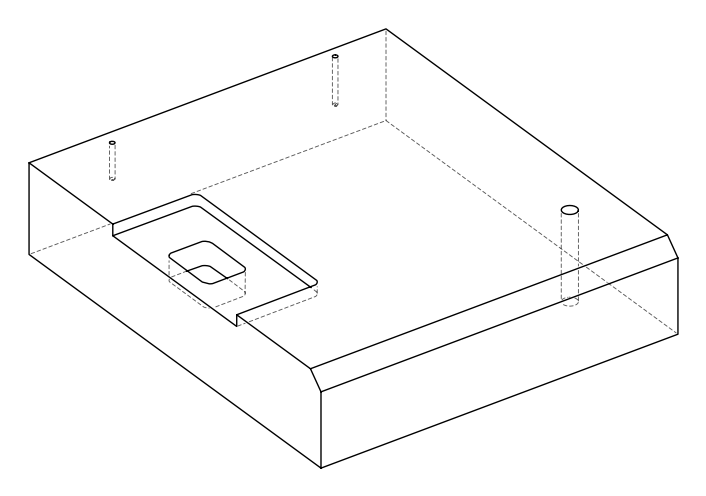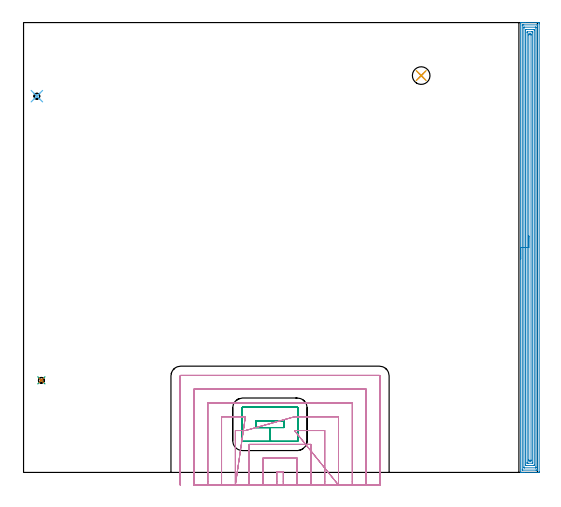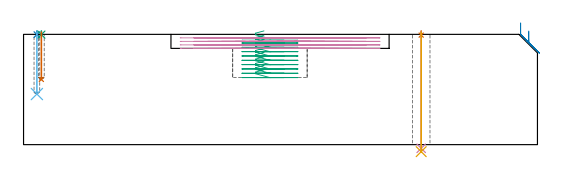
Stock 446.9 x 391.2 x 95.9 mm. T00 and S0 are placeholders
(PLAN: 10 operations, 5 tool changes, 48.4 min)
(1 SPOT_DRILL | STEP1HOLE | NXT0321_9005460120000 | 0.03 min | 4 mm3)
(2 SPOT_DRILL_1 | STEP1POCKET | NXT0321_9005460120000 | 0.03 min | 0 mm3)
(3 SPOT_DRILL_2 | STEP1POCKET_1 | NXT0321_9005460120000 | 0.03 min | 0 mm3)
(4 DRILL_THROUGH_HOLE_INTO_CENTER | STEP1HOLE | NXT0301_065 | 0.41 min | 6720 mm3)
(5 DRILL_TO_ENLARGE_THROUGH_HOLE | STEP1HOLE | UGT0301_283 | 0.42 min | 10864 mm3)
(6 DRILL_BLIND_HOLE_INTO_CENTER | STEP1POCKET | UGT0301_445 | 0.22 min | 980 mm3)
(7 DRILL_BLIND_HOLE_INTO_CENTER_1 | STEP1POCKET_1 | UGT0301_445 | 0.17 min | 740 mm3)
(8 AREA_MILL | FG_CHAMFER_SURFACE | UGT0205_001 | 19.07 min | 50700 mm3)
(9 MILL_RECTANGULAR_POCKET | POCKET_RECTANGULAR_STRAIGHT | UGT0201_008 | Follow Part, ap 4, ae 75% | 5.66 min | 108791 mm3)
(10 MILL_SLOT | SLOT_PARTIAL_RECTANGULAR | UGT0201_008 | Follow Part, ap 4, ae 75% | 22.33 min | 178178 mm3)
(TOOL NXT0321_9005460120000 | NC Spot Drill, 142deg, 12mm, Carbide, Uncoated | D12 PA142 FL30 Z2)
(TOOL NXT0301_065 | Carbide Drill 9.4mm [860.1-0940-075A1-MM 2214] | D9.4 PA140 FL98 Z2)
(TOOL UGT0301_283 | Twist Drill 15.3 mm | D15.3 PA118 FL120 Z2)
(TOOL UGT0301_445 | Carbide Drill 5.0 mm | D5 PA118 FL52 Z2)
(TOOL UGT0205_001 | Chamfer Mill 20 x 3 x 45 deg. | D20 FL50 Z2)
(TOOL UGT0201_008 | End Mill 16 mm | D16 FL32 Z4)
(OP 1 SPOT_DRILL)
G17 G21 G94 G90
T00 M6
G54
G17 G0 G90 X345.8 Y345.1 S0 M3
G43 Z105.9 H0
G94 G81 G98 Z95.241 F250. R98.9
G80
M5
M2
(OP 2 SPOT_DRILL_1)
G17 G21 G94 G90
T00 M6
G54
G17 G0 G90 X11.6 Y327.2 S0 M3
G43 Z105.9 H0
G94 G81 G98 Z95.685 F250. R98.9
G80
M5
M2
(OP 3 SPOT_DRILL_2)
G17 G21 G94 G90
T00 M6
G54
G17 G0 G90 X15.5 Y80.1 S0 M3
G43 Z105.9 H0
G94 G81 G98 Z95.685 F250. R98.9
G80
M5
M2
(OP 4 DRILL_THROUGH_HOLE_INTO_CENTER)
G17 G21 G94 G90
T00 M6
G54
G17 G0 G90 X345.8 Y345.1 S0 M3
G43 Z105.9 H1
G94 G73 G98 Z-3.211 F250. Q9.01 R97.9
G80
M5
M2
(OP 5 DRILL_TO_ENLARGE_THROUGH_HOLE)
G17 G21 G94 G90
T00 M6
G54
G17 G0 G90 X345.8 Y345.1 S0 M3
G43 Z105.9 H0
G94 G73 G98 Z-6.097 F250. Q14.571 R97.9
G80
M5
M2
(OP 6 DRILL_BLIND_HOLE_INTO_CENTER)
G17 G21 G94 G90
T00 M6
G54
G17 G0 G90 X11.6 Y327.2 S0 M3
G43 Z105.9 H0
G94 G81 G98 Z44. F250. R97.9
G80
M5
M2
(OP 7 DRILL_BLIND_HOLE_INTO_CENTER_1)
G17 G21 G94 G90
T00 M6
G54
G17 G0 G90 X15.5 Y80.1 S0 M3
G43 Z105.9 H0
G94 G81 G98 Z56.7 F250. R97.9
G80
M5
M2
(OP 8 AREA_MILL)
G17 G21 G94 G90
T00 M6
G54
G17 G0 G90 X432.3 Y185.6 S1061 M3
G43 Z105.9 H0
G94 G1 Y185.638 Z105.028 F250.
Y185.752 Z104.163
Y185.941 Z103.312
Y186.203 Z102.48
Y186.537 Z101.674
Y186.94 Z100.9
Y187.408 Z100.164
Y187.94 Z99.472
Y188.529 Z98.829
Y189.172 Z98.239
Y189.864 Z97.708
Y190.6 Z97.24
Y191.374 Z96.837
Y192.18 Z96.503
Y193.012 Z96.241
Y193.863 Z96.052
Y194.728 Z95.938
Y195.6 Z95.9
Y391.015
X432.303 Y391.191 Z95.888
X432.331 Y391.2 Z95.86
X432.728 Z95.472
X432.971 Z95.229
X433.704 Z94.491
X434.956 Z93.241
X436.362 Z91.833
X447.257 Z80.941
X447.882 Y391.196 Z80.315
X448.392 Y391.191 Z79.806
X448.395 Y391.085 Z79.803
X448.399 Y390.568 Z79.801
X448.4 Y390.046 Z79.8
Y0.632
X448.396 Y0.256 Z79.802
X448.392 Y0.01 Z79.806
X448.142 Y0. Z80.055
X435.476 Z92.719
X434.07 Z94.126
X433.704 Z94.491
X432.971 Z95.229
X432.728 Z95.472
X432.331 Z95.86
X432.303 Y0.009 Z95.888
X432.3 Y0.185 Z95.9
Y195.6
X433.714 Z94.486
Y389.
X433.716 Y389.111 Z94.484
X433.718 Y389.165 Z94.482
X433.72 Y389.184 Z94.48
X433.757 Y389.19 Z94.443
X434.175 Y389.198 Z94.025
X434.59 Y389.2 Z93.61
X435.059 Z93.141
X446.58 Y389.199 Z81.62
X446.847 Y389.195 Z81.353
X446.97 Y389.19 Z81.23
X446.979 Y389.182 Z81.221
X446.982 Y389.161 Z81.218
X446.985 Y389.109 Z81.215
X446.986 Y389.002 Z81.214
Y388.79
X446.985 Y2.2 Z81.215
X446.984 Y2.089 Z81.216
X446.982 Y2.035 Z81.218
X446.98 Y2.016 Z81.22
X446.943 Y2.01 Z81.257
X446.525 Y2.002 Z81.675
X446.11 Y2. Z82.09
X445.641 Z82.559
X434.12 Y2.001 Z94.08
X433.853 Y2.005 Z94.347
X433.73 Y2.01 Z94.47
X433.721 Y2.018 Z94.479
X433.718 Y2.039 Z94.482
X433.715 Y2.091 Z94.485
X433.714 Y2.198 Z94.486
Y2.41
Y195.6
X435.128 Z93.072
X435.129 Y386.447 Z93.071
X435.131 Y386.991 Z93.069
X435.134 Y387.165 Z93.066
X435.135 Y387.181 Z93.065
X435.146 Y387.19 Z93.054
X435.2 Y387.195 Z93.
X435.27 Y387.199 Z92.93
X445.017 Y387.2 Z83.183
X445.224 Y387.198 Z82.976
X445.431 Y387.194 Z82.769
X445.563 Y387.19 Z82.637
X445.566 Y387.107 Z82.634
X445.569 Y386.991 Z82.631
X445.571 Y386.64 Z82.629
Y4.753
X445.569 Y4.209 Z82.631
X445.566 Y4.035 Z82.634
X445.565 Y4.019 Z82.635
X445.554 Y4.01 Z82.646
X445.5 Y4.005 Z82.7
X445.43 Y4.001 Z82.77
X435.683 Y4. Z92.517
X435.476 Y4.002 Z92.724
X435.269 Y4.006 Z92.931
X435.137 Y4.01 Z93.063
X435.134 Y4.093 Z93.066
X435.131 Y4.209 Z93.069
X435.129 Y4.56 Z93.071
X435.128 Y195.6 Z93.072
X436.543 Z91.657
Y384.308
X436.544 Y385.019 Z91.656
X436.546 Y385.121 Z91.654
X436.549 Y385.176 Z91.651
X436.586 Y385.19 Z91.614
X436.806 Y385.195 Z91.394
X437.248 Y385.2 Z90.952
X443.452 Z84.748
X443.894 Y385.195 Z84.306
X444.114 Y385.19 Z84.086
X444.151 Y385.18 Z84.049
X444.154 Y385.142 Z84.046
X444.156 Y385.081 Z84.044
X444.157 Y384.49 Z84.043
Y6.892
X444.156 Y6.181 Z84.044
X444.154 Y6.079 Z84.046
X444.151 Y6.024 Z84.049
X444.114 Y6.01 Z84.086
X443.894 Y6.005 Z84.306
X443.452 Y6. Z84.748
X437.248 Z90.952
X436.806 Y6.005 Z91.394
X436.586 Y6.01 Z91.614
X436.549 Y6.02 Z91.651
X436.546 Y6.058 Z91.654
X436.544 Y6.119 Z91.656
X436.543 Y6.71 Z91.657
Y195.6
X437.957 Z90.243
Y382.519
X437.959 Y382.696 Z90.241
X437.963 Y382.877 Z90.237
X437.973 Y383.19 Z90.227
X438.135 Y383.195 Z90.065
X438.347 Y383.199 Z89.853
X441.891 Y383.2 Z86.309
X442.565 Y383.199 Z85.635
X442.662 Y383.197 Z85.538
X442.72 Y383.193 Z85.48
X442.731 Y383.191 Z85.469
X442.736 Y383.158 Z85.464
X442.739 Y383.057 Z85.461
X442.742 Y382.698 Z85.458
X442.743 Y382.519 Z85.457
X442.742 Y8.681 Z85.458
X442.741 Y8.504 Z85.459
X442.737 Y8.323 Z85.463
X442.727 Y8.01 Z85.473
X442.565 Y8.005 Z85.635
X442.353 Y8.001 Z85.847
X438.809 Y8. Z89.391
X438.135 Y8.001 Z90.065
X438.038 Y8.003 Z90.162
X437.98 Y8.007 Z90.22
X437.969 Y8.009 Z90.231
X437.964 Y8.042 Z90.236
X437.961 Y8.143 Z90.239
X437.958 Y8.502 Z90.242
X437.957 Y8.681 Z90.243
Y195.6
X439.371 Z88.829
Y380.376
X439.372 Y380.73 Z88.828
X439.375 Y381. Z88.825
X439.378 Y381.135 Z88.822
X439.381 Y381.19 Z88.819
X439.446 Y381.195 Z88.754
X439.907 Y381.199 Z88.293
X440.328 Y381.2 Z87.872
X440.793 Y381.199 Z87.407
X441.218 Y381.196 Z86.982
X441.314 Y381.19 Z86.886
X441.322 Y381.091 Z86.878
X441.325 Y380.73 Z86.875
X441.328 Y380.19 Z86.872
X441.329 Y10.824 Z86.871
X441.328 Y10.47 Z86.872
X441.325 Y10.2 Z86.875
X441.322 Y10.065 Z86.878
X441.319 Y10.01 Z86.881
X441.254 Y10.005 Z86.946
X440.793 Y10.001 Z87.407
X440.372 Y10. Z87.828
X439.907 Y10.001 Z88.293
X439.482 Y10.004 Z88.718
X439.386 Y10.01 Z88.814
X439.378 Y10.109 Z88.822
X439.375 Y10.47 Z88.825
X439.372 Y11.01 Z88.828
X439.371 Y195.6 Z88.829
Y196.472 Z88.867
Y197.336 Z88.981
Y198.188 Z89.17
Y199.02 Z89.432
Y199.826 Z89.766
Y200.6 Z90.169
Y201.336 Z90.637
Y202.028 Z91.169
Y202.671 Z91.758
Y203.26 Z92.401
Y203.791 Z93.093
Y204.26 Z93.829
Y204.663 Z94.603
Y204.997 Z95.409
Y205.259 Z96.241
Y205.448 Z97.092
Y205.562 Z97.957
Y205.6 Z98.829
G0 Z105.9
M5
M2
(OP 9 MILL_RECTANGULAR_POCKET)
G17 G21 G94 G90
T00 M6
G54
G17 G0 G90 X209.079 Y44.7 S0 M3
G43 Z105.9 H0
Z98.9
G94 G1 X201.9 Z96.976 F250.
Y39. Z95.449
X214.25 Z92.14
X226.6 F500.
Y44.7
X201.9
Y39.
X214.25
Y27.
X237.9
G3 X238.6 Y27.7 R0.7
G1 Y56.
G3 X237.9 Y56.7 R0.7
G1 X190.6
G3 X189.9 Y56. R0.7
G1 Y27.7
G3 X190.6 Y27. R0.7
G1 X214.25
X215.25
G0 X209.079 Y44.7 Z95.14
G1 X201.9 Z93.216 F250.
Y39. Z91.689
X214.25 Z88.38
X226.6 F500.
Y44.7
X201.9
Y39.
X214.25
Y27.
X237.9
G3 X238.6 Y27.7 R0.7
G1 Y56.
G3 X237.9 Y56.7 R0.7
G1 X190.6
G3 X189.9 Y56. R0.7
G1 Y27.7
G3 X190.6 Y27. R0.7
G1 X214.25
X215.25
G0 X209.079 Y44.7 Z91.38
G1 X201.9 Z89.456 F250.
Y39. Z87.929
X214.25 Z84.62
X226.6 F500.
Y44.7
X201.9
Y39.
X214.25
Y27.
X237.9
G3 X238.6 Y27.7 R0.7
G1 Y56.
G3 X237.9 Y56.7 R0.7
G1 X190.6
G3 X189.9 Y56. R0.7
G1 Y27.7
G3 X190.6 Y27. R0.7
G1 X214.25
X215.25
G0 X209.079 Y44.7 Z87.62
G1 X201.9 Z85.696 F250.
Y39. Z84.169
X214.25 Z80.86
X226.6 F500.
Y44.7
X201.9
Y39.
X214.25
Y27.
X237.9
G3 X238.6 Y27.7 R0.7
G1 Y56.
G3 X237.9 Y56.7 R0.7
G1 X190.6
G3 X189.9 Y56. R0.7
G1 Y27.7
G3 X190.6 Y27. R0.7
G1 X214.25
X215.25
G0 X209.079 Y44.7 Z83.86
G1 X201.9 Z81.936 F250.
Y39. Z80.409
X214.25 Z77.1
X226.6 F500.
Y44.7
X201.9
Y39.
X214.25
Y27.
X237.9
G3 X238.6 Y27.7 R0.7
G1 Y56.
G3 X237.9 Y56.7 R0.7
G1 X190.6
G3 X189.9 Y56. R0.7
G1 Y27.7
G3 X190.6 Y27. R0.7
G1 X214.25
X215.25
G0 X209.079 Y44.7 Z80.1
G1 X201.9 Z78.176 F250.
Y39. Z76.649
X214.25 Z73.34
X226.6 F500.
Y44.7
X201.9
Y39.
X214.25
Y27.
X237.9
G3 X238.6 Y27.7 R0.7
G1 Y56.
G3 X237.9 Y56.7 R0.7
G1 X190.6
G3 X189.9 Y56. R0.7
G1 Y27.7
G3 X190.6 Y27. R0.7
G1 X214.25
X215.25
G0 X209.079 Y44.7 Z76.34
G1 X201.9 Z74.416 F250.
Y39. Z72.889
X214.25 Z69.58
X226.6 F500.
Y44.7
X201.9
Y39.
X214.25
Y27.
X237.9
G3 X238.6 Y27.7 R0.7
G1 Y56.
G3 X237.9 Y56.7 R0.7
G1 X190.6
G3 X189.9 Y56. R0.7
G1 Y27.7
G3 X190.6 Y27. R0.7
G1 X214.25
X215.25
G0 X209.079 Y44.7 Z72.58
G1 X201.9 Z70.656 F250.
Y39. Z69.129
X214.25 Z65.82
X226.6 F500.
Y44.7
X201.9
Y39.
X214.25
Y27.
X237.9
G3 X238.6 Y27.7 R0.7
G1 Y56.
G3 X237.9 Y56.7 R0.7
G1 X190.6
G3 X189.9 Y56. R0.7
G1 Y27.7
G3 X190.6 Y27. R0.7
G1 X214.25
X215.25
G0 X209.079 Y44.7 Z68.82
G1 X201.9 Z66.896 F250.
Y39. Z65.369
X214.25 Z62.06
X226.6 F500.
Y44.7
X201.9
Y39.
X214.25
Y27.
X237.9
G3 X238.6 Y27.7 R0.7
G1 Y56.
G3 X237.9 Y56.7 R0.7
G1 X190.6
G3 X189.9 Y56. R0.7
G1 Y27.7
G3 X190.6 Y27. R0.7
G1 X214.25
X215.25
G0 X209.079 Y44.7 Z65.06
G1 X201.9 Z63.136 F250.
Y39. Z61.609
X214.25 Z58.3
X226.6 F500.
Y44.7
X201.9
Y39.
X214.25
Y27.
X237.9
G3 X238.6 Y27.7 R0.7
G1 Y56.
G3 X237.9 Y56.7 R0.7
G1 X190.6
G3 X189.9 Y56. R0.7
G1 Y27.7
G3 X190.6 Y27. R0.7
G1 X214.25
X215.25
G0 Z105.9
M5
M2
(OP 10 MILL_SLOT)
G17 G21 G94 G90
T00 M6
G54
G17 G0 G90 X225.9 Y-11. S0 M3
G43 Z105.9 H0
Z92.85
G94 G1 Y-8. F250.
Y0.4 F500.
X220.2
Y-8.
Y-11. F250.
X237.9
Y-8.
Y12.4 F500.
X208.2
Y-8.
Y-11. F250.
X249.9
Y-8.
Y24.4 F500.
X196.2
Y-8.
Y-11. F250.
X261.9
Y-8.
Y36.4 F500.
X238.6
X235.6 F250.
X273.9 Y-11. F500.
Y-8. F250.
Y48.4 F500.
X238.6
X235.6 F250.
X192.9 Y36.4 F500.
X189.9 F250.
X184.2 F500.
Y-8.
Y-11. F250.
X192.9 Y48.4 F500.
X189.9 F250.
X172.2 F500.
Y-8.
Y-11. F250.
X285.9
Y-8.
Y60.4 F500.
X160.2
Y-8.
Y-11. F250.
X297.9
Y-8.
Y72.4 F500.
X148.2
Y-8.
Y-11. F250.
X309.9
Y-8.
Y83.8 F500.
G3 X309.3 Y84.4 R0.6
G1 X136.8
G3 X136.2 Y83.8 R0.6
G1 Y-8.
Y-11. F250.
G0 X225.9 Z89.8
G1 Y-8.
Y0.4 F500.
X220.2
Y-8.
Y-11. F250.
X237.9
Y-8.
Y12.4 F500.
X208.2
Y-8.
Y-11. F250.
X249.9
Y-8.
Y24.4 F500.
X196.2
Y-8.
Y-11. F250.
X261.9
Y-8.
Y36.4 F500.
X238.6
X235.6 F250.
X273.9 Y-11. F500.
Y-8. F250.
Y48.4 F500.
X238.6
X235.6 F250.
X192.9 Y36.4 F500.
X189.9 F250.
X184.2 F500.
Y-8.
Y-11. F250.
X192.9 Y48.4 F500.
X189.9 F250.
X172.2 F500.
Y-8.
Y-11. F250.
X285.9
Y-8.
Y60.4 F500.
X160.2
Y-8.
Y-11. F250.
X297.9
Y-8.
Y72.4 F500.
X148.2
Y-8.
Y-11. F250.
X309.9
Y-8.
Y83.8 F500.
G3 X309.3 Y84.4 R0.6
G1 X136.8
G3 X136.2 Y83.8 R0.6
G1 Y-8.
Y-11. F250.
G0 X225.9 Z86.75
G1 Y-8.
Y0.4 F500.
X220.2
Y-8.
Y-11. F250.
X237.9
Y-8.
Y12.4 F500.
X208.2
Y-8.
Y-11. F250.
X249.9
Y-8.
Y24.4 F500.
X196.2
Y-8.
Y-11. F250.
X261.9
Y-8.
Y36.4 F500.
X238.6
X235.6 F250.
X273.9 Y-11. F500.
Y-8. F250.
Y48.4 F500.
X238.6
X235.6 F250.
X192.9 Y36.4 F500.
X189.9 F250.
X184.2 F500.
Y-8.
Y-11. F250.
X192.9 Y48.4 F500.
X189.9 F250.
X172.2 F500.
Y-8.
Y-11. F250.
X285.9
Y-8.
Y60.4 F500.
X160.2
Y-8.
Y-11. F250.
X297.9
Y-8.
Y72.4 F500.
X148.2
Y-8.
Y-11. F250.
X309.9
Y-8.
Y83.8 F500.
G3 X309.3 Y84.4 R0.6
G1 X136.8
G3 X136.2 Y83.8 R0.6
G1 Y-8.
Y-11. F250.
G0 X225.9 Z83.7
G1 Y-8.
Y0.4 F500.
X220.2
Y-8.
Y-11. F250.
X237.9
Y-8.
Y12.4 F500.
X208.2
Y-8.
Y-11. F250.
X249.9
Y-8.
Y24.4 F500.
X196.2
Y-8.
Y-11. F250.
X261.9
Y-8.
Y36.4 F500.
X238.6
X235.6 F250.
X273.9 Y-11. F500.
Y-8. F250.
Y48.4 F500.
X238.6
X235.6 F250.
X192.9 Y36.4 F500.
X189.9 F250.
X184.2 F500.
Y-8.
Y-11. F250.
X192.9 Y48.4 F500.
X189.9 F250.
X172.2 F500.
Y-8.
Y-11. F250.
X285.9
Y-8.
Y60.4 F500.
X160.2
Y-8.
Y-11. F250.
X297.9
Y-8.
Y72.4 F500.
X148.2
Y-8.
Y-11. F250.
X309.9
Y-8.
Y83.8 F500.
G3 X309.3 Y84.4 R0.6
G1 X136.8
G3 X136.2 Y83.8 R0.6
G1 Y-8.
Y-11. F250.
G0 Z105.9
M5
M2
